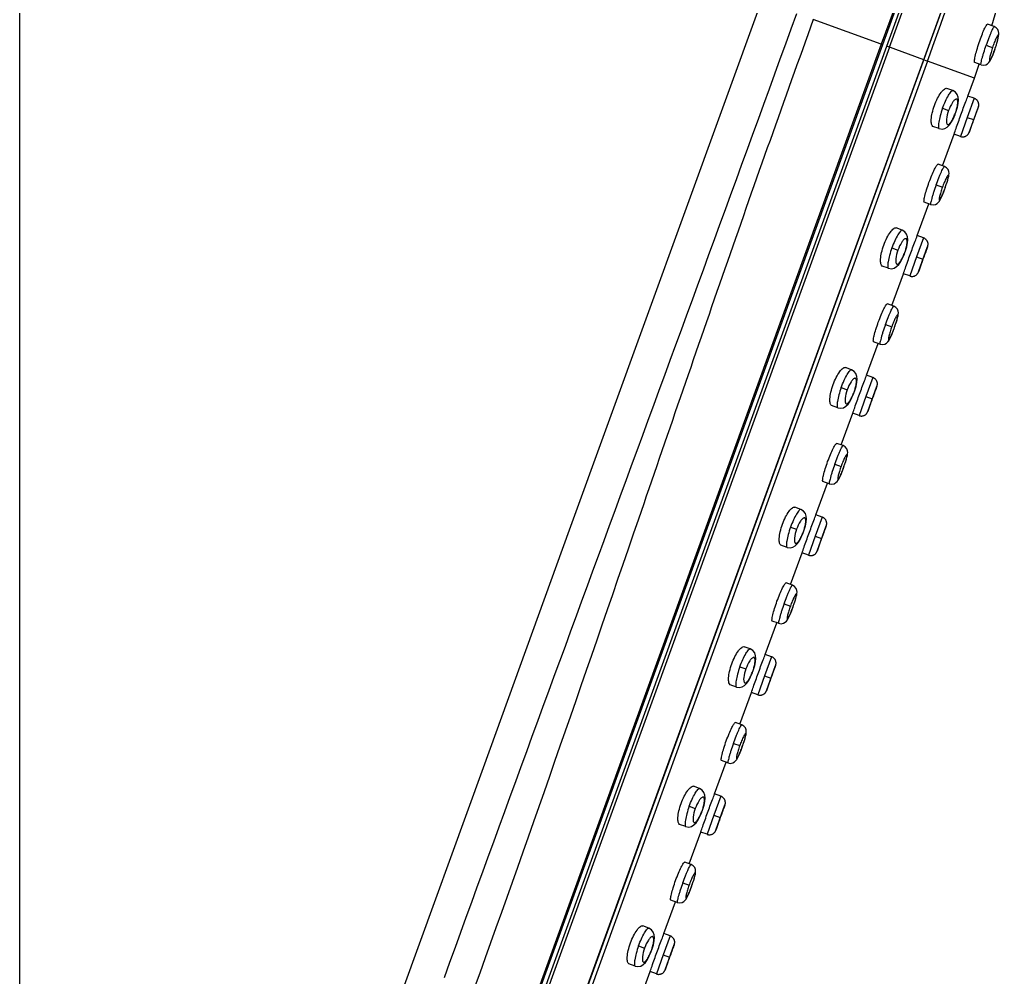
# Model space of a CAD drawing. Extents: x 300 to 2828, y 64 to 1916.
# Drawn here: x 982.7 to 1055.4, y 1050.7 to 1121.6 of the extents above; entities that cross this region are included whole.
import ezdxf

# ---------------------------------------------------------------- set-up
doc = ezdxf.new("R2010")
doc.units = 0
doc.header["$LTSCALE"] = 10
doc.header["$MEASUREMENT"] = 0
doc.layers.get('0').update_dxf_attribs({"linetype": 'CONTINUOUS'})
doc.layers.add('DEF_LAYER_ASSEM_MEMBER', color=7, linetype='CONTINUOUS')

msp = doc.modelspace()

# ---------------------------------------------------------------- linework, layer by layer
msp.add_line((982.652, 1167.315), (982.652, 376.141))
at = {"layer": 'DEF_LAYER_ASSEM_MEMBER', "color": 9, "linetype": 'Continuous'}
for p, q in [((1047.082, 1119.593), (1051.613, 1132.076)), ((1020.951, 1048.226), (1050.716, 1130.226)), ((1050.373, 1130.544), (1046.475, 1119.813)), ((1046.475, 1119.813), (1041.439, 1121.641)), ((1046.476, 1119.813), (1020.544, 1048.373)), ((1049.635, 1118.666), (1046.882, 1119.665)), ((1054.914, 1119.519), (1054.912, 1119.52)), ((1049.896, 1118.571), (1023.964, 1047.132)), ((1053.375, 1117.309), (1049.896, 1118.571)), ((1053.358, 1115.813), (1052.846, 1114.403)), ((1051.006, 1115.071), (1051.457, 1114.908)), ((1051.975, 1114.719), (1051.963, 1114.724)), ((1052.846, 1114.403), (1052.334, 1112.993)), ((1052.846, 1114.403), (1053.316, 1114.233)), ((1050.533, 1109.392), (1050.999, 1109.223)), ((1051.196, 1109.151), (1051.194, 1109.152)), ((1049.604, 1105.474), (1049.093, 1104.064)), ((1047.253, 1104.731), (1047.704, 1104.568)), ((1048.222, 1104.38), (1048.21, 1104.384)), ((1049.093, 1104.064), (1048.581, 1102.654)), ((1049.093, 1104.064), (1049.563, 1103.893)), ((1046.779, 1099.052), (1047.246, 1098.883)), ((1047.443, 1098.811), (1047.441, 1098.812)), ((1045.851, 1095.134), (1045.339, 1093.724)), ((1043.5, 1094.391), (1043.951, 1094.228)), ((1044.469, 1094.04), (1044.456, 1094.044)), ((1045.339, 1093.724), (1044.828, 1092.314)), ((1045.339, 1093.724), (1045.809, 1093.553)), ((1043.026, 1088.712), (1043.493, 1088.543)), ((1043.689, 1088.472), (1043.688, 1088.472)), ((1042.098, 1084.794), (1041.586, 1083.384)), ((1039.746, 1084.052), (1040.197, 1083.888)), ((1040.716, 1083.7), (1040.703, 1083.704)), ((1041.586, 1083.384), (1041.074, 1081.974)), ((1041.586, 1083.384), (1042.056, 1083.213)), ((1039.273, 1078.372), (1039.74, 1078.203)), ((1039.936, 1078.132), (1039.934, 1078.132)), ((1038.345, 1074.454), (1037.833, 1073.044)), ((1035.993, 1073.712), (1036.444, 1073.548)), ((1036.963, 1073.36), (1036.95, 1073.364)), ((1037.833, 1073.044), (1037.321, 1071.634)), ((1037.833, 1073.044), (1038.303, 1072.873)), ((1035.52, 1068.032), (1035.986, 1067.863)), ((1036.183, 1067.792), (1036.181, 1067.792)), ((1034.592, 1064.114), (1034.08, 1062.704)), ((1032.24, 1063.372), (1032.691, 1063.208)), ((1033.209, 1063.02), (1033.197, 1063.025)), ((1034.08, 1062.704), (1033.568, 1061.294)), ((1034.08, 1062.704), (1034.55, 1062.533)), ((1031.767, 1057.693), (1032.233, 1057.523)), ((1032.43, 1057.452), (1032.428, 1057.452)), ((1030.838, 1053.774), (1030.327, 1052.364)), ((1028.487, 1053.032), (1028.938, 1052.868)), ((1029.456, 1052.68), (1029.444, 1052.685)), ((1030.327, 1052.364), (1029.815, 1050.954)), ((1030.327, 1052.364), (1030.797, 1052.193))]:
    msp.add_line(p, q, dxfattribs=at)
at = {"layer": 'DEF_LAYER_ASSEM_MEMBER', "color": 7, "linetype": 'Continuous'}
for p, q in [((1050.473, 1130.527), (1046.568, 1119.779)), ((1052.879, 1127.71), (1023.669, 1047.239)), ((1023.703, 1047.227), (1052.913, 1127.698)), ((1054.663, 1121.179), (1055.368, 1123.594)), ((1054.831, 1121.13), (1054.345, 1121.306)), ((1054.832, 1121.129), (1054.831, 1121.13)), ((1046.569, 1119.779), (1020.639, 1048.343)), ((1047.082, 1119.593), (1021.151, 1048.153)), ((1046.569, 1119.779), (1046.476, 1119.813)), ((1054.823, 1119.257), (1054.898, 1119.471)), ((1054.897, 1119.47), (1054.932, 1119.575)), ((1054.898, 1119.471), (1054.914, 1119.519)), ((1054.932, 1119.575), (1054.998, 1119.786)), ((1049.64, 1118.664), (1049.896, 1118.571)), ((1053.86, 1118.291), (1053.401, 1118.457)), ((1054.349, 1118.365), (1054.45, 1118.462)), ((1054.449, 1118.461), (1054.515, 1118.553)), ((1054.623, 1118.759), (1054.684, 1118.898)), ((1054.684, 1118.898), (1054.751, 1119.064)), ((1053.375, 1117.309), (1053.724, 1118.337)), ((1053.861, 1118.29), (1054.031, 1118.259)), ((1053.861, 1118.29), (1053.861, 1118.29)), ((1054.207, 1118.289), (1054.35, 1118.366)), ((1052.893, 1115.982), (1053.375, 1117.309)), ((1051.781, 1116.386), (1051.327, 1116.551)), ((1053.358, 1115.813), (1052.893, 1115.982)), ((1051.975, 1114.719), (1052.021, 1114.85)), ((1052.98, 1113.29), (1053.663, 1115.171)), ((1051.938, 1114.619), (1051.975, 1114.719)), ((1050.758, 1113.566), (1050.303, 1113.731)), ((1051.017, 1110.813), (1051.869, 1113.162)), ((1052.334, 1112.993), (1051.869, 1113.162)), ((1051.149, 1110.764), (1050.681, 1110.934)), ((1051.149, 1110.764), (1051.149, 1110.764)), ((1051.179, 1109.105), (1051.196, 1109.151)), ((1049.14, 1105.642), (1049.993, 1107.992)), ((1050.125, 1107.944), (1049.657, 1108.114)), ((1050.125, 1107.944), (1050.125, 1107.944)), ((1048.028, 1106.046), (1047.573, 1106.211)), ((1049.604, 1105.474), (1049.14, 1105.642)), ((1049.227, 1102.95), (1049.909, 1104.832)), ((1048.184, 1104.279), (1048.222, 1104.38)), ((1048.222, 1104.38), (1048.268, 1104.51)), ((1047.004, 1103.226), (1046.55, 1103.391)), ((1047.263, 1100.473), (1048.116, 1102.822)), ((1048.581, 1102.654), (1048.116, 1102.822)), ((1047.396, 1100.424), (1046.928, 1100.594)), ((1047.396, 1100.424), (1047.396, 1100.424)), ((1047.426, 1098.765), (1047.443, 1098.811)), ((1047.079, 1097.954), (1047.137, 1098.067)), ((1047.136, 1098.065), (1047.2, 1098.203)), ((1047.2, 1098.201), (1047.27, 1098.367)), ((1047.27, 1098.366), (1047.347, 1098.556)), ((1045.387, 1095.302), (1046.239, 1097.652)), ((1046.372, 1097.604), (1045.904, 1097.774)), ((1046.372, 1097.604), (1046.372, 1097.604)), ((1046.372, 1097.603), (1046.559, 1097.573)), ((1046.866, 1097.684), (1046.961, 1097.775)), ((1046.961, 1097.775), (1047.025, 1097.863)), ((1044.275, 1095.706), (1043.82, 1095.871)), ((1045.851, 1095.134), (1045.386, 1095.302)), ((1045.473, 1092.611), (1046.156, 1094.492)), ((1044.431, 1093.939), (1044.469, 1094.04)), ((1044.469, 1094.04), (1044.514, 1094.17)), ((1043.251, 1092.886), (1042.797, 1093.051)), ((1043.51, 1090.133), (1044.363, 1092.482)), ((1044.828, 1092.314), (1044.363, 1092.482)), ((1043.642, 1090.084), (1043.175, 1090.254)), ((1043.643, 1090.084), (1043.643, 1090.084)), ((1043.383, 1087.725), (1043.447, 1087.863)), ((1043.446, 1087.861), (1043.517, 1088.027)), ((1043.517, 1088.026), (1043.593, 1088.216)), ((1043.672, 1088.425), (1043.689, 1088.472)), ((1041.633, 1084.962), (1042.486, 1087.312)), ((1042.619, 1087.264), (1042.151, 1087.434)), ((1042.619, 1087.264), (1042.619, 1087.264)), ((1042.619, 1087.264), (1042.806, 1087.233)), ((1043.113, 1087.344), (1043.208, 1087.435)), ((1043.207, 1087.434), (1043.272, 1087.523)), ((1043.271, 1087.521), (1043.327, 1087.616)), ((1043.326, 1087.614), (1043.384, 1087.727)), ((1040.522, 1085.366), (1040.067, 1085.531)), ((1042.098, 1084.794), (1041.633, 1084.962)), ((1040.678, 1083.599), (1040.716, 1083.7)), ((1040.716, 1083.7), (1040.765, 1083.842)), ((1041.72, 1082.271), (1042.403, 1084.152)), ((1039.498, 1082.546), (1039.043, 1082.711)), ((1039.757, 1079.793), (1040.61, 1082.142)), ((1041.074, 1081.974), (1040.61, 1082.143)), ((1039.889, 1079.744), (1039.421, 1079.914)), ((1039.889, 1079.744), (1039.889, 1079.744)), ((1039.693, 1077.522), (1039.764, 1077.687)), ((1039.764, 1077.686), (1039.84, 1077.876)), ((1039.919, 1078.085), (1039.936, 1078.132)), ((1037.88, 1074.622), (1038.733, 1076.972)), ((1038.866, 1076.924), (1038.398, 1077.094)), ((1039.36, 1077.004), (1039.455, 1077.096)), ((1039.454, 1077.094), (1039.519, 1077.183)), ((1039.518, 1077.181), (1039.574, 1077.276)), ((1039.573, 1077.274), (1039.631, 1077.387)), ((1039.63, 1077.385), (1039.694, 1077.523)), ((1038.866, 1076.924), (1039.053, 1076.893)), ((1038.866, 1076.924), (1038.866, 1076.924)), ((1036.768, 1075.026), (1036.314, 1075.191)), ((1038.345, 1074.454), (1037.88, 1074.623)), ((1036.926, 1073.262), (1036.963, 1073.36)), ((1036.963, 1073.36), (1037.012, 1073.502)), ((1037.967, 1071.931), (1038.65, 1073.812)), ((1035.745, 1072.206), (1035.29, 1072.371)), ((1036.004, 1069.453), (1036.857, 1071.803)), ((1037.321, 1071.634), (1036.856, 1071.803)), ((1036.136, 1069.404), (1035.668, 1069.574)), ((1036.136, 1069.404), (1036.136, 1069.404)), ((1036.011, 1067.346), (1036.087, 1067.537)), ((1036.166, 1067.746), (1036.183, 1067.792)), ((1035.112, 1066.585), (1034.645, 1066.754)), ((1035.607, 1066.664), (1035.702, 1066.756)), ((1035.7, 1066.754), (1035.765, 1066.843)), ((1035.764, 1066.841), (1035.821, 1066.936)), ((1035.819, 1066.934), (1035.877, 1067.047)), ((1035.876, 1067.045), (1035.941, 1067.183)), ((1035.94, 1067.182), (1036.011, 1067.347)), ((1034.127, 1064.283), (1034.98, 1066.632)), ((1035.112, 1066.585), (1035.113, 1066.584)), ((1035.112, 1066.584), (1035.3, 1066.553)), ((1033.015, 1064.686), (1032.561, 1064.851)), ((1034.592, 1064.114), (1034.127, 1064.283)), ((1033.209, 1063.02), (1033.255, 1063.15)), ((1034.214, 1061.591), (1034.897, 1063.472)), ((1033.172, 1062.919), (1033.209, 1063.02)), ((1031.992, 1061.866), (1031.537, 1062.031)), ((1032.251, 1059.113), (1033.103, 1061.463)), ((1033.568, 1061.294), (1033.103, 1061.463)), ((1032.383, 1059.065), (1031.915, 1059.234)), ((1032.383, 1059.065), (1032.383, 1059.065)), ((1032.413, 1057.406), (1032.43, 1057.452)), ((1032.011, 1056.502), (1032.067, 1056.597)), ((1032.066, 1056.594), (1032.124, 1056.707)), ((1032.123, 1056.705), (1032.187, 1056.843)), ((1032.187, 1056.842), (1032.258, 1057.007)), ((1032.257, 1057.006), (1032.334, 1057.197)), ((1030.374, 1053.943), (1031.227, 1056.292)), ((1031.359, 1056.245), (1030.891, 1056.414)), ((1031.359, 1056.245), (1031.359, 1056.245)), ((1031.359, 1056.244), (1031.547, 1056.213)), ((1031.947, 1056.414), (1032.012, 1056.503)), ((1029.262, 1054.346), (1028.807, 1054.511)), ((1030.838, 1053.774), (1030.374, 1053.943)), ((1030.461, 1051.251), (1031.143, 1053.132)), ((1029.418, 1052.579), (1029.456, 1052.68)), ((1029.456, 1052.68), (1029.502, 1052.811)), ((1028.238, 1051.526), (1027.784, 1051.691)), ((1028.497, 1048.773), (1029.35, 1051.123)), ((1029.815, 1050.954), (1029.35, 1051.123))]:
    msp.add_line(p, q, dxfattribs=at)
for points in [[(1037.599, 1123.035), (1023.362, 1083.813), (1016.978, 1066.226), (1011.028, 1049.83), (1005.631, 1034.367), (1001.324, 1019.846)], [(1055.098, 1120.91), (1054.982, 1121.044), (1054.832, 1121.13)], [(1055.175, 1120.633), (1055.157, 1120.763), (1055.098, 1120.91)], [(1055.133, 1120.295), (1055.156, 1120.418), (1055.171, 1120.526), (1055.175, 1120.633), (1055.157, 1120.763)], [(1054.932, 1119.574), (1054.998, 1119.785), (1055.054, 1119.979), (1055.099, 1120.15), (1055.133, 1120.295)], [(1054.998, 1119.786), (1055.054, 1119.98), (1055.099, 1120.15)], [(1055.133, 1120.295), (1055.156, 1120.418), (1055.171, 1120.525)], [(1054.684, 1118.897), (1054.751, 1119.064), (1054.823, 1119.257)], [(1054.515, 1118.553), (1054.569, 1118.648), (1054.624, 1118.761)], [(1053.861, 1118.29), (1054.031, 1118.259), (1054.208, 1118.289)], [(1052.021, 1114.85), (1052.109, 1115.155), (1052.166, 1115.436), (1052.187, 1115.682), (1052.17, 1115.897), (1052.103, 1116.097), (1051.973, 1116.269), (1051.781, 1116.385)], [(1053.663, 1115.171), (1053.667, 1115.185), (1053.673, 1115.203), (1053.678, 1115.222), (1053.683, 1115.243), (1053.687, 1115.264), (1053.69, 1115.287), (1053.692, 1115.31), (1053.693, 1115.335), (1053.692, 1115.36), (1053.691, 1115.385), (1053.688, 1115.411), (1053.684, 1115.438), (1053.678, 1115.465), (1053.67, 1115.492), (1053.661, 1115.519), (1053.649, 1115.546), (1053.636, 1115.573), (1053.621, 1115.6), (1053.604, 1115.626), (1053.585, 1115.652), (1053.564, 1115.678), (1053.54, 1115.702), (1053.514, 1115.726), (1053.486, 1115.747), (1053.455, 1115.768), (1053.423, 1115.786), (1053.388, 1115.803), (1053.358, 1115.814)], [(1050.758, 1113.566), (1050.973, 1113.532), (1051.18, 1113.577), (1051.362, 1113.685), (1051.521, 1113.846), (1051.669, 1114.06), (1051.811, 1114.325), (1051.938, 1114.619)], [(1052.334, 1112.993), (1052.37, 1112.981), (1052.409, 1112.971), (1052.449, 1112.964), (1052.488, 1112.961), (1052.528, 1112.961), (1052.566, 1112.964), (1052.604, 1112.97), (1052.64, 1112.978), (1052.676, 1112.989), (1052.709, 1113.002), (1052.742, 1113.018), (1052.772, 1113.035), (1052.801, 1113.054), (1052.827, 1113.074), (1052.852, 1113.096), (1052.875, 1113.119), (1052.895, 1113.142), (1052.914, 1113.166), (1052.93, 1113.19), (1052.944, 1113.213), (1052.956, 1113.236), (1052.967, 1113.258), (1052.975, 1113.277), (1052.98, 1113.29)], [(1051.196, 1109.151), (1051.217, 1109.21), (1051.289, 1109.419), (1051.351, 1109.61), (1051.401, 1109.778), (1051.44, 1109.921), (1051.467, 1110.041), (1051.484, 1110.147), (1051.491, 1110.256), (1051.477, 1110.386), (1051.422, 1110.533), (1051.311, 1110.669), (1051.149, 1110.765)], [(1050.125, 1107.943), (1050.312, 1107.913), (1050.484, 1107.947), (1050.621, 1108.024), (1050.714, 1108.115), (1050.778, 1108.203), (1050.833, 1108.296), (1050.89, 1108.407), (1050.953, 1108.543), (1051.024, 1108.707), (1051.1, 1108.896), (1051.179, 1109.105)], [(1048.268, 1104.51), (1048.356, 1104.815), (1048.413, 1105.097), (1048.434, 1105.342), (1048.417, 1105.557), (1048.35, 1105.757), (1048.22, 1105.929), (1048.028, 1106.046)], [(1049.91, 1104.832), (1049.914, 1104.845), (1049.92, 1104.863), (1049.925, 1104.882), (1049.93, 1104.903), (1049.933, 1104.925), (1049.937, 1104.947), (1049.939, 1104.971), (1049.94, 1104.995), (1049.939, 1105.02), (1049.938, 1105.045), (1049.935, 1105.071), (1049.93, 1105.098), (1049.924, 1105.125), (1049.917, 1105.152), (1049.907, 1105.179), (1049.896, 1105.206), (1049.883, 1105.233), (1049.868, 1105.26), (1049.851, 1105.287), (1049.832, 1105.313), (1049.81, 1105.338), (1049.787, 1105.362), (1049.761, 1105.386), (1049.733, 1105.408), (1049.702, 1105.428), (1049.67, 1105.446), (1049.635, 1105.463), (1049.605, 1105.474)], [(1047.005, 1103.226), (1047.219, 1103.192), (1047.427, 1103.237), (1047.609, 1103.345), (1047.768, 1103.506), (1047.916, 1103.72), (1048.057, 1103.985), (1048.184, 1104.279)], [(1048.581, 1102.653), (1048.617, 1102.641), (1048.656, 1102.631), (1048.696, 1102.624), (1048.735, 1102.621), (1048.774, 1102.621), (1048.813, 1102.624), (1048.85, 1102.63), (1048.887, 1102.638), (1048.922, 1102.649), (1048.956, 1102.662), (1048.988, 1102.678), (1049.019, 1102.695), (1049.047, 1102.714), (1049.074, 1102.734), (1049.099, 1102.756), (1049.121, 1102.779), (1049.142, 1102.802), (1049.16, 1102.826), (1049.177, 1102.85), (1049.191, 1102.873), (1049.203, 1102.896), (1049.214, 1102.918), (1049.222, 1102.937), (1049.227, 1102.95)], [(1047.443, 1098.811), (1047.464, 1098.87), (1047.536, 1099.079), (1047.598, 1099.27), (1047.648, 1099.438), (1047.686, 1099.581), (1047.713, 1099.701), (1047.731, 1099.808), (1047.738, 1099.916), (1047.724, 1100.046), (1047.668, 1100.193), (1047.558, 1100.329), (1047.396, 1100.425)], [(1047.27, 1098.367), (1047.346, 1098.556), (1047.426, 1098.766)], [(1046.558, 1097.573), (1046.731, 1097.607), (1046.867, 1097.684)], [(1046.96, 1097.774), (1047.024, 1097.861), (1047.08, 1097.956)], [(1044.514, 1094.17), (1044.603, 1094.475), (1044.66, 1094.757), (1044.681, 1095.002), (1044.664, 1095.217), (1044.597, 1095.417), (1044.467, 1095.589), (1044.275, 1095.706)], [(1046.156, 1094.492), (1046.161, 1094.505), (1046.167, 1094.523), (1046.172, 1094.542), (1046.176, 1094.563), (1046.18, 1094.585), (1046.183, 1094.607), (1046.185, 1094.631), (1046.186, 1094.655), (1046.186, 1094.68), (1046.185, 1094.705), (1046.182, 1094.731), (1046.177, 1094.758), (1046.171, 1094.785), (1046.164, 1094.812), (1046.154, 1094.839), (1046.143, 1094.866), (1046.13, 1094.893), (1046.115, 1094.92), (1046.098, 1094.947), (1046.079, 1094.973), (1046.057, 1094.998), (1046.033, 1095.022), (1046.008, 1095.046), (1045.979, 1095.068), (1045.949, 1095.088), (1045.916, 1095.107), (1045.882, 1095.123), (1045.852, 1095.134)], [(1043.251, 1092.886), (1043.466, 1092.852), (1043.673, 1092.897), (1043.856, 1093.005), (1044.015, 1093.166), (1044.163, 1093.38), (1044.304, 1093.645), (1044.431, 1093.939)], [(1044.827, 1092.313), (1044.863, 1092.301), (1044.903, 1092.291), (1044.943, 1092.285), (1044.982, 1092.281), (1045.021, 1092.281), (1045.06, 1092.284), (1045.097, 1092.29), (1045.134, 1092.298), (1045.169, 1092.309), (1045.203, 1092.322), (1045.235, 1092.338), (1045.266, 1092.355), (1045.294, 1092.374), (1045.321, 1092.395), (1045.345, 1092.416), (1045.368, 1092.439), (1045.389, 1092.462), (1045.407, 1092.486), (1045.424, 1092.51), (1045.438, 1092.533), (1045.45, 1092.556), (1045.46, 1092.578), (1045.469, 1092.597), (1045.474, 1092.611)], [(1043.689, 1088.472), (1043.711, 1088.53), (1043.783, 1088.739), (1043.845, 1088.93), (1043.895, 1089.098), (1043.933, 1089.241), (1043.96, 1089.361), (1043.978, 1089.468), (1043.985, 1089.576), (1043.971, 1089.706), (1043.915, 1089.853), (1043.805, 1089.989), (1043.643, 1090.085)], [(1043.517, 1088.027), (1043.593, 1088.216), (1043.673, 1088.426)], [(1042.805, 1087.233), (1042.977, 1087.267), (1043.114, 1087.344)], [(1040.765, 1083.842), (1040.852, 1084.144), (1040.906, 1084.416), (1040.927, 1084.654), (1040.913, 1084.866), (1040.849, 1085.066), (1040.721, 1085.242), (1040.522, 1085.366)], [(1042.403, 1084.152), (1042.408, 1084.165), (1042.413, 1084.183), (1042.419, 1084.202), (1042.423, 1084.223), (1042.427, 1084.245), (1042.43, 1084.267), (1042.432, 1084.291), (1042.433, 1084.315), (1042.433, 1084.34), (1042.431, 1084.365), (1042.428, 1084.392), (1042.424, 1084.418), (1042.418, 1084.445), (1042.41, 1084.472), (1042.401, 1084.499), (1042.39, 1084.526), (1042.377, 1084.553), (1042.362, 1084.58), (1042.345, 1084.607), (1042.325, 1084.633), (1042.304, 1084.658), (1042.28, 1084.683), (1042.254, 1084.706), (1042.226, 1084.728), (1042.196, 1084.748), (1042.163, 1084.767), (1042.129, 1084.783), (1042.098, 1084.795)], [(1039.498, 1082.546), (1039.713, 1082.512), (1039.92, 1082.557), (1040.103, 1082.666), (1040.261, 1082.826), (1040.41, 1083.04), (1040.551, 1083.305), (1040.678, 1083.599)], [(1041.074, 1081.973), (1041.11, 1081.961), (1041.15, 1081.951), (1041.189, 1081.945), (1041.229, 1081.941), (1041.268, 1081.941), (1041.306, 1081.944), (1041.344, 1081.95), (1041.381, 1081.958), (1041.416, 1081.969), (1041.45, 1081.983), (1041.482, 1081.998), (1041.512, 1082.015), (1041.541, 1082.034), (1041.568, 1082.055), (1041.592, 1082.076), (1041.615, 1082.099), (1041.635, 1082.122), (1041.654, 1082.146), (1041.67, 1082.17), (1041.685, 1082.193), (1041.697, 1082.216), (1041.707, 1082.238), (1041.715, 1082.258), (1041.72, 1082.271)], [(1039.936, 1078.132), (1039.957, 1078.191), (1040.03, 1078.399), (1040.092, 1078.59), (1040.142, 1078.758), (1040.18, 1078.901), (1040.207, 1079.021), (1040.224, 1079.128), (1040.231, 1079.236), (1040.218, 1079.366), (1040.162, 1079.513), (1040.052, 1079.649), (1039.89, 1079.745)], [(1039.764, 1077.687), (1039.84, 1077.876), (1039.92, 1078.086)], [(1039.052, 1076.893), (1039.224, 1076.927), (1039.361, 1077.005)], [(1037.012, 1073.502), (1037.098, 1073.804), (1037.153, 1074.076), (1037.174, 1074.314), (1037.159, 1074.526), (1037.096, 1074.726), (1036.968, 1074.902), (1036.768, 1075.026)], [(1038.65, 1073.812), (1038.654, 1073.825), (1038.66, 1073.843), (1038.665, 1073.863), (1038.67, 1073.883), (1038.674, 1073.905), (1038.677, 1073.927), (1038.679, 1073.951), (1038.68, 1073.975), (1038.68, 1074), (1038.678, 1074.026), (1038.675, 1074.052), (1038.671, 1074.078), (1038.665, 1074.105), (1038.657, 1074.132), (1038.648, 1074.159), (1038.637, 1074.186), (1038.624, 1074.213), (1038.608, 1074.24), (1038.591, 1074.267), (1038.572, 1074.293), (1038.551, 1074.318), (1038.527, 1074.343), (1038.501, 1074.366), (1038.473, 1074.388), (1038.443, 1074.408), (1038.41, 1074.427), (1038.375, 1074.443), (1038.345, 1074.455)], [(1035.745, 1072.206), (1035.959, 1072.172), (1036.169, 1072.218), (1036.35, 1072.326), (1036.505, 1072.483), (1036.654, 1072.696), (1036.797, 1072.964), (1036.926, 1073.262)], [(1037.321, 1071.633), (1037.357, 1071.621), (1037.397, 1071.611), (1037.436, 1071.605), (1037.476, 1071.602), (1037.515, 1071.601), (1037.553, 1071.604), (1037.591, 1071.61), (1037.627, 1071.618), (1037.663, 1071.629), (1037.697, 1071.643), (1037.729, 1071.658), (1037.759, 1071.675), (1037.788, 1071.694), (1037.814, 1071.715), (1037.839, 1071.736), (1037.862, 1071.759), (1037.882, 1071.782), (1037.901, 1071.806), (1037.917, 1071.83), (1037.931, 1071.854), (1037.944, 1071.876), (1037.954, 1071.898), (1037.962, 1071.918), (1037.967, 1071.931)], [(1036.183, 1067.792), (1036.204, 1067.851), (1036.276, 1068.059), (1036.338, 1068.25), (1036.389, 1068.418), (1036.427, 1068.561), (1036.454, 1068.682), (1036.471, 1068.788), (1036.478, 1068.896), (1036.464, 1069.026), (1036.409, 1069.173), (1036.299, 1069.309), (1036.137, 1069.405)], [(1036.011, 1067.347), (1036.087, 1067.536), (1036.166, 1067.746)], [(1035.299, 1066.553), (1035.471, 1066.587), (1035.608, 1066.665)], [(1033.255, 1063.15), (1033.343, 1063.455), (1033.4, 1063.737), (1033.421, 1063.982), (1033.404, 1064.197), (1033.337, 1064.397), (1033.207, 1064.569), (1033.015, 1064.686)], [(1034.897, 1063.472), (1034.901, 1063.485), (1034.907, 1063.503), (1034.912, 1063.523), (1034.917, 1063.543), (1034.921, 1063.565), (1034.924, 1063.588), (1034.926, 1063.611), (1034.927, 1063.635), (1034.926, 1063.66), (1034.925, 1063.686), (1034.922, 1063.712), (1034.918, 1063.738), (1034.912, 1063.765), (1034.904, 1063.792), (1034.895, 1063.819), (1034.883, 1063.847), (1034.87, 1063.874), (1034.855, 1063.9), (1034.838, 1063.927), (1034.819, 1063.953), (1034.798, 1063.978), (1034.774, 1064.003), (1034.748, 1064.026), (1034.72, 1064.048), (1034.689, 1064.068), (1034.657, 1064.087), (1034.622, 1064.103), (1034.592, 1064.115)], [(1031.992, 1061.866), (1032.207, 1061.833), (1032.414, 1061.877), (1032.596, 1061.986), (1032.755, 1062.146), (1032.903, 1062.36), (1033.045, 1062.625), (1033.172, 1062.919)], [(1033.568, 1061.293), (1033.604, 1061.281), (1033.643, 1061.271), (1033.683, 1061.265), (1033.722, 1061.262), (1033.762, 1061.261), (1033.8, 1061.264), (1033.838, 1061.27), (1033.874, 1061.278), (1033.91, 1061.289), (1033.943, 1061.303), (1033.976, 1061.318), (1034.006, 1061.335), (1034.035, 1061.354), (1034.061, 1061.375), (1034.086, 1061.397), (1034.109, 1061.419), (1034.129, 1061.443), (1034.148, 1061.466), (1034.164, 1061.49), (1034.178, 1061.514), (1034.19, 1061.537), (1034.201, 1061.558), (1034.209, 1061.578), (1034.214, 1061.591)], [(1032.43, 1057.452), (1032.451, 1057.511), (1032.523, 1057.72), (1032.585, 1057.91), (1032.635, 1058.078), (1032.674, 1058.222), (1032.701, 1058.342), (1032.718, 1058.448), (1032.725, 1058.556), (1032.711, 1058.686), (1032.656, 1058.833), (1032.545, 1058.969), (1032.383, 1059.065)], [(1032.258, 1057.007), (1032.334, 1057.196), (1032.413, 1057.407)], [(1031.546, 1056.213), (1031.718, 1056.247), (1031.855, 1056.325)], [(1031.718, 1056.247), (1031.854, 1056.324), (1031.948, 1056.416)], [(1029.502, 1052.811), (1029.59, 1053.115), (1029.647, 1053.397), (1029.668, 1053.642), (1029.651, 1053.857), (1029.584, 1054.057), (1029.454, 1054.229), (1029.262, 1054.346)], [(1031.144, 1053.132), (1031.148, 1053.145), (1031.154, 1053.163), (1031.159, 1053.183), (1031.164, 1053.203), (1031.167, 1053.225), (1031.171, 1053.248), (1031.173, 1053.271), (1031.174, 1053.295), (1031.173, 1053.32), (1031.172, 1053.346), (1031.169, 1053.372), (1031.164, 1053.398), (1031.158, 1053.425), (1031.151, 1053.452), (1031.141, 1053.479), (1031.13, 1053.507), (1031.117, 1053.534), (1031.102, 1053.561), (1031.085, 1053.587), (1031.066, 1053.613), (1031.044, 1053.638), (1031.021, 1053.663), (1030.995, 1053.686), (1030.967, 1053.708), (1030.936, 1053.728), (1030.904, 1053.747), (1030.869, 1053.763), (1030.839, 1053.775)], [(1028.239, 1051.526), (1028.453, 1051.493), (1028.661, 1051.537), (1028.843, 1051.646), (1029.002, 1051.806), (1029.15, 1052.02), (1029.291, 1052.285), (1029.418, 1052.579)], [(1029.815, 1050.953), (1029.851, 1050.941), (1029.89, 1050.931), (1029.93, 1050.925), (1029.969, 1050.922), (1030.008, 1050.922), (1030.047, 1050.924), (1030.084, 1050.93), (1030.121, 1050.939), (1030.156, 1050.95), (1030.19, 1050.963), (1030.222, 1050.978), (1030.253, 1050.996), (1030.281, 1051.015), (1030.308, 1051.035), (1030.333, 1051.057), (1030.355, 1051.079), (1030.376, 1051.103), (1030.394, 1051.126), (1030.411, 1051.15), (1030.425, 1051.174), (1030.437, 1051.197), (1030.448, 1051.218), (1030.456, 1051.238), (1030.461, 1051.251)]]:
    msp.add_lwpolyline(points, dxfattribs=at)
at = {"layer": 'DEF_LAYER_ASSEM_MEMBER', "color": 9, "linetype": 'Continuous'}
for centre, radius, start, end in [((1048.16, 1116.104), 4.046, 340.05036, 344.32998), ((1048.16, 1116.104), 4.045, 335.75597, 340.0496), ((1044.406, 1105.765), 4.046, 340.05036, 344.32998), ((1044.407, 1105.764), 4.045, 335.75597, 340.0496), ((1040.654, 1095.424), 4.045, 335.75597, 340.0496), ((1040.653, 1095.425), 4.046, 340.05036, 344.32998), ((1036.901, 1085.085), 4.045, 335.75597, 340.0496), ((1036.9, 1085.085), 4.046, 340.05036, 344.32998), ((1033.147, 1074.745), 4.045, 335.75597, 340.0496), ((1033.147, 1074.745), 4.046, 340.05036, 344.32998), ((1029.394, 1064.405), 4.046, 340.05036, 344.32998), ((1029.394, 1064.405), 4.045, 335.75597, 340.0496), ((1025.64, 1054.065), 4.046, 340.05036, 344.32998), ((1025.641, 1054.065), 4.045, 335.75597, 340.0496)]:
    msp.add_arc(centre, radius, start, end, dxfattribs=at)
for points, start_tangent, end_tangent in [([(1049.896, 1118.571), (1053.068, 1127.35)], (0.340324, 0.940308), (0.336682, 0.941618)), ([(1014.12, 1050.699), (1027.166, 1086.392), (1040.211, 1122.087)], (0.339862, 0.940475), (0.341224, 0.939982)), ([(1041.439, 1121.641), (1035.08, 1103.736), (1028.874, 1085.774), (1016.329, 1049.903)], (-0.341226, -0.939981), (-0.339727, -0.940524)), ([(1054.831, 1121.13), (1054.804, 1121.109), (1054.759, 1121.035), (1054.697, 1120.91), (1054.622, 1120.739), (1054.536, 1120.529), (1054.441, 1120.287), (1054.246, 1119.747)], (-0.939991, 0.3412), (-0.324725, -0.945808)), ([(1054.912, 1119.52), (1055.026, 1119.889), (1055.072, 1120.057), (1055.109, 1120.206), (1055.134, 1120.329), (1055.147, 1120.423), (1055.134, 1120.508), (1055.073, 1120.447), (1055.026, 1120.366), (1054.972, 1120.254), (1054.91, 1120.113), (1054.846, 1119.95), (1054.716, 1119.587)], (0.313844, 0.949475), (-0.316646, -0.948544)), ([(1053.861, 1118.291), (1053.851, 1118.325), (1053.86, 1118.412), (1053.887, 1118.549), (1053.932, 1118.731), (1053.993, 1118.951), (1054.067, 1119.2), (1054.245, 1119.747)], (-0.940872, 0.338762), (0.32253, 0.946559)), ([(1054.244, 1119.742), (1054.412, 1119.686), (1054.716, 1119.587)], (0.948949, -0.31543), (0.957916, -0.287048)), ([(1054.716, 1119.587), (1054.602, 1119.218), (1054.557, 1119.05), (1054.523, 1118.901), (1054.499, 1118.778), (1054.488, 1118.686), (1054.489, 1118.626), (1054.502, 1118.6), (1054.513, 1118.601), (1054.527, 1118.611), (1054.543, 1118.63), (1054.563, 1118.659), (1054.608, 1118.741), (1054.661, 1118.854), (1054.721, 1118.994), (1054.784, 1119.156), (1054.912, 1119.52)], (-0.313931, -0.949446), (0.314681, 0.949198)), ([(1051.006, 1115.071), (1051.231, 1115.604), (1051.459, 1116.039), (1051.65, 1116.313), (1051.725, 1116.376), (1051.781, 1116.386)], (0.346281, 0.938131), (0.939958, -0.341289)), ([(1052.055, 1115.012), (1052.125, 1115.324), (1052.143, 1115.566), (1052.131, 1115.653), (1052.107, 1115.714), (1052.071, 1115.748), (1052.023, 1115.754), (1051.966, 1115.732), (1051.9, 1115.683), (1051.752, 1115.503), (1051.457, 1114.908)], (0.268976, 0.963147), (-0.34368, -0.939087)), ([(1051.006, 1115.071), (1050.837, 1114.519), (1050.733, 1114.039), (1050.703, 1113.706), (1050.719, 1113.61), (1050.757, 1113.566)], (-0.335041, -0.942204), (0.937617, -0.347671)), ([(1051.457, 1114.908), (1051.301, 1114.262), (1051.3, 1114.029), (1051.318, 1113.949), (1051.348, 1113.895), (1051.389, 1113.869), (1051.438, 1113.872), (1051.496, 1113.903), (1051.56, 1113.962), (1051.702, 1114.159), (1051.849, 1114.443)], (-0.338695, -0.940896), (0.411693, 0.911323)), ([(1053.663, 1115.171), (1053.635, 1115.099), (1053.316, 1114.233)], (-0.341854, -0.939753), (-0.341354, -0.939935)), ([(1053.316, 1114.233), (1053.186, 1113.873), (1052.98, 1113.29)], (-0.341045, -0.940047), (-0.340761, -0.94015)), ([(1050.533, 1109.392), (1050.74, 1109.928), (1050.84, 1110.168), (1050.931, 1110.376), (1051.01, 1110.546), (1051.074, 1110.67), (1051.121, 1110.744), (1051.149, 1110.764)], (0.343215, 0.939257), (0.938042, -0.346521)), ([(1051.194, 1109.152), (1051.319, 1109.516), (1051.37, 1109.682), (1051.411, 1109.828), (1051.44, 1109.949), (1051.456, 1110.04), (1051.446, 1110.125), (1051.382, 1110.067), (1051.333, 1109.988), (1051.274, 1109.878), (1051.209, 1109.74), (1051.139, 1109.581), (1050.999, 1109.223)], (0.340441, 0.940266), (-0.342608, -0.939479)), ([(1050.533, 1109.392), (1050.348, 1108.848), (1050.271, 1108.6), (1050.207, 1108.382), (1050.159, 1108.201), (1050.128, 1108.065), (1050.116, 1107.978), (1050.125, 1107.944)], (-0.338858, -0.940838), (0.938531, -0.345195)), ([(1050.999, 1109.223), (1050.877, 1108.858), (1050.828, 1108.691), (1050.79, 1108.544), (1050.764, 1108.421), (1050.751, 1108.329), (1050.763, 1108.244), (1050.825, 1108.302), (1050.872, 1108.383), (1050.927, 1108.494), (1050.989, 1108.632), (1051.056, 1108.792), (1051.194, 1109.152)], (-0.339795, -0.9405), (0.341946, 0.93972)), ([(1048.028, 1106.046), (1047.971, 1106.036), (1047.897, 1105.973), (1047.706, 1105.699), (1047.478, 1105.264), (1047.253, 1104.731)], (-0.939991, 0.3412), (-0.347685, -0.937611)), ([(1048.302, 1104.672), (1048.372, 1104.984), (1048.389, 1105.226), (1048.378, 1105.313), (1048.354, 1105.374), (1048.318, 1105.408), (1048.27, 1105.414), (1048.213, 1105.392), (1048.147, 1105.343), (1047.999, 1105.163), (1047.704, 1104.568)], (0.268976, 0.963147), (-0.34368, -0.939087)), ([(1047.253, 1104.731), (1047.084, 1104.179), (1046.98, 1103.699), (1046.95, 1103.366), (1046.966, 1103.27), (1047.004, 1103.226)], (-0.335041, -0.942204), (0.937617, -0.347671)), ([(1047.704, 1104.568), (1047.548, 1103.922), (1047.547, 1103.689), (1047.565, 1103.609), (1047.595, 1103.555), (1047.635, 1103.529), (1047.685, 1103.532), (1047.743, 1103.563), (1047.807, 1103.622), (1047.949, 1103.82), (1048.096, 1104.103)], (-0.338695, -0.940896), (0.411693, 0.911323)), ([(1049.909, 1104.832), (1049.882, 1104.759), (1049.563, 1103.893)], (-0.341854, -0.939753), (-0.341354, -0.939935)), ([(1049.563, 1103.893), (1049.433, 1103.533), (1049.227, 1102.95)], (-0.341045, -0.940047), (-0.340761, -0.94015)), ([(1046.779, 1099.052), (1046.987, 1099.588), (1047.087, 1099.828), (1047.178, 1100.036), (1047.257, 1100.206), (1047.321, 1100.33), (1047.367, 1100.404), (1047.396, 1100.424)], (0.343215, 0.939257), (0.938042, -0.346521)), ([(1047.441, 1098.812), (1047.566, 1099.176), (1047.617, 1099.342), (1047.658, 1099.488), (1047.687, 1099.609), (1047.703, 1099.701), (1047.693, 1099.785), (1047.629, 1099.727), (1047.58, 1099.648), (1047.521, 1099.538), (1047.456, 1099.4), (1047.386, 1099.241), (1047.246, 1098.883)], (0.340441, 0.940266), (-0.342608, -0.939479)), ([(1046.779, 1099.052), (1046.595, 1098.508), (1046.518, 1098.26), (1046.454, 1098.042), (1046.405, 1097.861), (1046.375, 1097.725), (1046.363, 1097.638), (1046.372, 1097.604)], (-0.338858, -0.940838), (0.938531, -0.345195)), ([(1047.246, 1098.883), (1047.124, 1098.518), (1047.075, 1098.351), (1047.037, 1098.204), (1047.011, 1098.082), (1046.998, 1097.99), (1047.01, 1097.904), (1047.072, 1097.962), (1047.118, 1098.043), (1047.174, 1098.154), (1047.236, 1098.292), (1047.303, 1098.452), (1047.441, 1098.812)], (-0.339795, -0.9405), (0.341946, 0.93972)), ([(1043.5, 1094.391), (1043.725, 1094.924), (1043.953, 1095.359), (1044.144, 1095.633), (1044.218, 1095.696), (1044.275, 1095.706)], (0.346281, 0.938131), (0.939958, -0.341289)), ([(1043.5, 1094.391), (1043.331, 1093.839), (1043.227, 1093.359), (1043.196, 1093.026), (1043.213, 1092.93), (1043.251, 1092.886)], (-0.335041, -0.942204), (0.937617, -0.347671)), ([(1044.549, 1094.332), (1044.618, 1094.644), (1044.636, 1094.886), (1044.625, 1094.973), (1044.601, 1095.034), (1044.564, 1095.068), (1044.517, 1095.074), (1044.46, 1095.052), (1044.394, 1095.003), (1044.246, 1094.823), (1043.951, 1094.228)], (0.268976, 0.963147), (-0.34368, -0.939087)), ([(1046.156, 1094.492), (1046.129, 1094.419), (1045.809, 1093.553)], (-0.341854, -0.939753), (-0.341354, -0.939935)), ([(1043.951, 1094.228), (1043.795, 1093.582), (1043.793, 1093.349), (1043.812, 1093.269), (1043.842, 1093.215), (1043.882, 1093.189), (1043.932, 1093.192), (1043.99, 1093.223), (1044.054, 1093.282), (1044.196, 1093.48), (1044.342, 1093.763)], (-0.338695, -0.940896), (0.411693, 0.911323)), ([(1045.809, 1093.553), (1045.68, 1093.193), (1045.473, 1092.611)], (-0.341045, -0.940047), (-0.340761, -0.94015)), ([(1043.026, 1088.712), (1043.234, 1089.248), (1043.334, 1089.488), (1043.425, 1089.696), (1043.504, 1089.866), (1043.567, 1089.99), (1043.614, 1090.064), (1043.643, 1090.084)], (0.343215, 0.939257), (0.938042, -0.346521)), ([(1043.688, 1088.472), (1043.813, 1088.836), (1043.864, 1089.002), (1043.905, 1089.148), (1043.934, 1089.269), (1043.949, 1089.361), (1043.94, 1089.445), (1043.875, 1089.387), (1043.826, 1089.308), (1043.768, 1089.198), (1043.703, 1089.06), (1043.633, 1088.901), (1043.493, 1088.543)], (0.340441, 0.940266), (-0.342608, -0.939479)), ([(1043.026, 1088.712), (1042.842, 1088.168), (1042.765, 1087.92), (1042.701, 1087.702), (1042.652, 1087.521), (1042.621, 1087.385), (1042.61, 1087.298), (1042.619, 1087.264)], (-0.338858, -0.940838), (0.938531, -0.345195)), ([(1043.493, 1088.543), (1043.371, 1088.178), (1043.322, 1088.011), (1043.284, 1087.864), (1043.258, 1087.742), (1043.245, 1087.65), (1043.257, 1087.564), (1043.319, 1087.623), (1043.365, 1087.703), (1043.421, 1087.814), (1043.483, 1087.952), (1043.55, 1088.113), (1043.688, 1088.472)], (-0.339795, -0.9405), (0.341946, 0.93972)), ([(1040.522, 1085.366), (1040.465, 1085.356), (1040.391, 1085.293), (1040.2, 1085.019), (1039.971, 1084.585), (1039.746, 1084.052)], (-0.939991, 0.3412), (-0.347685, -0.937611)), ([(1040.796, 1083.992), (1040.865, 1084.304), (1040.883, 1084.547), (1040.872, 1084.633), (1040.848, 1084.694), (1040.811, 1084.728), (1040.764, 1084.734), (1040.706, 1084.713), (1040.641, 1084.663), (1040.492, 1084.484), (1040.197, 1083.888)], (0.268976, 0.963147), (-0.34368, -0.939087)), ([(1039.746, 1084.052), (1039.577, 1083.499), (1039.473, 1083.019), (1039.443, 1082.687), (1039.46, 1082.591), (1039.498, 1082.546)], (-0.335041, -0.942204), (0.937617, -0.347671)), ([(1040.197, 1083.888), (1040.042, 1083.242), (1040.04, 1083.009), (1040.059, 1082.929), (1040.089, 1082.875), (1040.129, 1082.849), (1040.179, 1082.852), (1040.236, 1082.883), (1040.301, 1082.943), (1040.443, 1083.14), (1040.589, 1083.424)], (-0.338695, -0.940896), (0.411693, 0.911323)), ([(1042.403, 1084.152), (1042.376, 1084.079), (1042.056, 1083.213)], (-0.341854, -0.939753), (-0.341354, -0.939935)), ([(1042.056, 1083.213), (1041.926, 1082.853), (1041.72, 1082.271)], (-0.341045, -0.940047), (-0.340761, -0.94015)), ([(1039.273, 1078.372), (1039.481, 1078.908), (1039.581, 1079.148), (1039.672, 1079.357), (1039.75, 1079.526), (1039.814, 1079.65), (1039.861, 1079.724), (1039.889, 1079.744)], (0.343215, 0.939257), (0.938042, -0.346521)), ([(1039.934, 1078.132), (1040.059, 1078.496), (1040.111, 1078.662), (1040.152, 1078.808), (1040.181, 1078.929), (1040.196, 1079.021), (1040.186, 1079.105), (1040.122, 1079.047), (1040.073, 1078.968), (1040.015, 1078.858), (1039.949, 1078.72), (1039.88, 1078.561), (1039.74, 1078.203)], (0.340441, 0.940266), (-0.342608, -0.939479)), ([(1039.273, 1078.372), (1039.089, 1077.828), (1039.012, 1077.58), (1038.948, 1077.362), (1038.899, 1077.181), (1038.868, 1077.045), (1038.857, 1076.958), (1038.866, 1076.924)], (-0.338858, -0.940838), (0.938531, -0.345195)), ([(1039.74, 1078.203), (1039.617, 1077.838), (1039.569, 1077.671), (1039.53, 1077.524), (1039.504, 1077.402), (1039.492, 1077.31), (1039.504, 1077.224), (1039.565, 1077.283), (1039.612, 1077.363), (1039.667, 1077.474), (1039.73, 1077.612), (1039.797, 1077.773), (1039.934, 1078.132)], (-0.339795, -0.9405), (0.341946, 0.93972)), ([(1035.993, 1073.712), (1036.218, 1074.245), (1036.446, 1074.679), (1036.638, 1074.953), (1036.712, 1075.016), (1036.768, 1075.026)], (0.346281, 0.938131), (0.939958, -0.341289)), ([(1037.042, 1073.652), (1037.112, 1073.964), (1037.13, 1074.207), (1037.119, 1074.293), (1037.094, 1074.355), (1037.058, 1074.389), (1037.011, 1074.395), (1036.953, 1074.373), (1036.888, 1074.323), (1036.739, 1074.144), (1036.444, 1073.548)], (0.268976, 0.963147), (-0.34368, -0.939087)), ([(1035.993, 1073.712), (1035.824, 1073.159), (1035.72, 1072.679), (1035.69, 1072.347), (1035.707, 1072.251), (1035.744, 1072.206)], (-0.335041, -0.942204), (0.937617, -0.347671)), ([(1036.444, 1073.548), (1036.288, 1072.902), (1036.287, 1072.669), (1036.306, 1072.589), (1036.336, 1072.535), (1036.376, 1072.509), (1036.425, 1072.512), (1036.483, 1072.543), (1036.547, 1072.603), (1036.689, 1072.8), (1036.836, 1073.084)], (-0.338695, -0.940896), (0.411693, 0.911323)), ([(1038.65, 1073.812), (1038.623, 1073.739), (1038.303, 1072.873)], (-0.341854, -0.939753), (-0.341354, -0.939935)), ([(1038.303, 1072.873), (1038.173, 1072.513), (1037.967, 1071.931)], (-0.341045, -0.940047), (-0.340761, -0.94015)), ([(1035.52, 1068.032), (1035.727, 1068.568), (1035.827, 1068.808), (1035.918, 1069.017), (1035.997, 1069.186), (1036.061, 1069.31), (1036.108, 1069.384), (1036.136, 1069.404)], (0.344364, 0.938836), (0.939991, -0.3412)), ([(1036.181, 1067.792), (1036.306, 1068.157), (1036.358, 1068.322), (1036.399, 1068.468), (1036.427, 1068.589), (1036.443, 1068.681), (1036.433, 1068.765), (1036.369, 1068.707), (1036.32, 1068.629), (1036.261, 1068.518), (1036.196, 1068.381), (1036.127, 1068.221), (1035.987, 1067.863)], (0.340441, 0.940266), (-0.342608, -0.939479)), ([(1035.52, 1068.032), (1035.335, 1067.488), (1035.258, 1067.24), (1035.194, 1067.022), (1035.146, 1066.841), (1035.115, 1066.705), (1035.104, 1066.618), (1035.112, 1066.585)], (-0.338858, -0.940838), (0.938531, -0.345195)), ([(1035.987, 1067.863), (1035.864, 1067.498), (1035.815, 1067.332), (1035.777, 1067.184), (1035.751, 1067.062), (1035.738, 1066.97), (1035.75, 1066.884), (1035.812, 1066.943), (1035.859, 1067.023), (1035.914, 1067.134), (1035.977, 1067.273), (1036.043, 1067.433), (1036.181, 1067.792)], (-0.339795, -0.9405), (0.341946, 0.93972)), ([(1032.24, 1063.372), (1032.465, 1063.905), (1032.693, 1064.339), (1032.884, 1064.613), (1032.959, 1064.676), (1033.015, 1064.686)], (0.346281, 0.938131), (0.939958, -0.341289)), ([(1033.289, 1063.312), (1033.359, 1063.624), (1033.377, 1063.867), (1033.365, 1063.954), (1033.341, 1064.015), (1033.305, 1064.049), (1033.257, 1064.055), (1033.2, 1064.033), (1033.134, 1063.983), (1032.986, 1063.804), (1032.691, 1063.208)], (0.268976, 0.963147), (-0.34368, -0.939087)), ([(1032.24, 1063.372), (1032.071, 1062.819), (1031.967, 1062.339), (1031.937, 1062.007), (1031.953, 1061.911), (1031.991, 1061.866)], (-0.335041, -0.942204), (0.937617, -0.347671)), ([(1032.691, 1063.208), (1032.535, 1062.562), (1032.534, 1062.329), (1032.552, 1062.249), (1032.582, 1062.196), (1032.623, 1062.17), (1032.672, 1062.172), (1032.73, 1062.203), (1032.794, 1062.263), (1032.936, 1062.46), (1033.083, 1062.744)], (-0.338695, -0.940896), (0.411693, 0.911323)), ([(1034.897, 1063.472), (1034.869, 1063.399), (1034.55, 1062.533)], (-0.341854, -0.939753), (-0.341354, -0.939935)), ([(1034.55, 1062.533), (1034.42, 1062.173), (1034.214, 1061.591)], (-0.341045, -0.940047), (-0.340761, -0.94015)), ([(1031.767, 1057.693), (1031.974, 1058.228), (1032.074, 1058.468), (1032.165, 1058.677), (1032.244, 1058.846), (1032.308, 1058.971), (1032.355, 1059.044), (1032.383, 1059.065)], (0.343215, 0.939257), (0.938042, -0.346521)), ([(1032.428, 1057.452), (1032.553, 1057.817), (1032.604, 1057.982), (1032.645, 1058.129), (1032.674, 1058.249), (1032.69, 1058.341), (1032.68, 1058.425), (1032.616, 1058.368), (1032.567, 1058.289), (1032.508, 1058.178), (1032.443, 1058.041), (1032.373, 1057.881), (1032.233, 1057.523)], (0.340441, 0.940266), (-0.342608, -0.939479)), ([(1031.767, 1057.693), (1031.582, 1057.148), (1031.505, 1056.9), (1031.441, 1056.682), (1031.393, 1056.501), (1031.362, 1056.365), (1031.35, 1056.279), (1031.359, 1056.245)], (-0.338858, -0.940838), (0.938531, -0.345195)), ([(1032.233, 1057.523), (1032.111, 1057.158), (1032.062, 1056.992), (1032.024, 1056.844), (1031.998, 1056.722), (1031.985, 1056.63), (1031.997, 1056.545), (1032.059, 1056.603), (1032.106, 1056.683), (1032.161, 1056.794), (1032.223, 1056.933), (1032.29, 1057.093), (1032.428, 1057.452)], (-0.339795, -0.9405), (0.341946, 0.93972)), ([(1028.487, 1053.032), (1028.712, 1053.565), (1028.94, 1053.999), (1029.131, 1054.274), (1029.205, 1054.336), (1029.262, 1054.346)], (0.346281, 0.938131), (0.939958, -0.341289)), ([(1029.536, 1052.972), (1029.606, 1053.284), (1029.623, 1053.527), (1029.612, 1053.614), (1029.588, 1053.675), (1029.552, 1053.709), (1029.504, 1053.715), (1029.447, 1053.693), (1029.381, 1053.644), (1029.233, 1053.464), (1028.938, 1052.868)], (0.268976, 0.963147), (-0.34368, -0.939087)), ([(1028.487, 1053.032), (1028.318, 1052.479), (1028.214, 1052), (1028.184, 1051.667), (1028.2, 1051.571), (1028.238, 1051.526)], (-0.335041, -0.942204), (0.937617, -0.347671)), ([(1031.143, 1053.132), (1031.116, 1053.059), (1030.797, 1052.193)], (-0.341854, -0.939753), (-0.341354, -0.939935)), ([(1028.938, 1052.868), (1028.782, 1052.222), (1028.781, 1051.989), (1028.799, 1051.909), (1028.829, 1051.856), (1028.869, 1051.83), (1028.919, 1051.832), (1028.977, 1051.864), (1029.041, 1051.923), (1029.183, 1052.12), (1029.33, 1052.404)], (-0.338695, -0.940896), (0.411693, 0.911323)), ([(1030.797, 1052.193), (1030.667, 1051.833), (1030.461, 1051.251)], (-0.341045, -0.940047), (-0.340761, -0.94015))]:
    msp.add_spline(points, degree=3, dxfattribs=dict(at, start_tangent=start_tangent, end_tangent=end_tangent))
at = {"layer": 'DEF_LAYER_ASSEM_MEMBER', "color": 7, "linetype": 'Continuous'}
for points, start_tangent, end_tangent in [([(1053.721, 1119.937), (1053.915, 1120.478), (1054.103, 1120.928), (1054.185, 1121.096), (1054.255, 1121.218), (1054.309, 1121.289), (1054.345, 1121.306)], (0.316197, 0.948694), (0.94018, -0.340679)), ([(1053.401, 1118.457), (1053.382, 1118.495), (1053.381, 1118.586), (1053.398, 1118.726), (1053.433, 1118.912), (1053.552, 1119.386), (1053.721, 1119.937)], (-0.941595, 0.336747), (0.316197, 0.948694)), ([(1050.416, 1115.285), (1050.649, 1115.822), (1050.907, 1116.245), (1051.032, 1116.396), (1051.146, 1116.498), (1051.327, 1116.55)], (0.3412, 0.939991), (0.939794, -0.34174)), ([(1052.369, 1114.577), (1052.737, 1115.57), (1052.893, 1115.982)], (0.3412, 0.939991), (0.341113, 0.940022)), ([(1050.304, 1113.731), (1050.198, 1113.887), (1050.176, 1114.039), (1050.177, 1114.234), (1050.251, 1114.725), (1050.416, 1115.285)], (-0.940177, 0.340687), (0.3412, 0.939991)), ([(1051.869, 1113.162), (1052.014, 1113.578), (1052.369, 1114.577)], (0.34128, 0.939962), (0.3412, 0.939991)), ([(1050.008, 1109.582), (1050.218, 1110.118), (1050.422, 1110.562), (1050.51, 1110.728), (1050.585, 1110.848), (1050.643, 1110.917), (1050.681, 1110.934)], (0.3412, 0.939991), (0.940923, -0.338621)), ([(1049.658, 1108.114), (1049.639, 1108.151), (1049.639, 1108.242), (1049.659, 1108.382), (1049.697, 1108.566), (1049.826, 1109.036), (1050.008, 1109.582)], (-0.938865, 0.344286), (0.3412, 0.939991)), ([(1046.663, 1104.946), (1046.896, 1105.482), (1047.154, 1105.906), (1047.278, 1106.056), (1047.393, 1106.158), (1047.574, 1106.211)], (0.3412, 0.939991), (0.939794, -0.34174)), ([(1048.616, 1104.237), (1048.984, 1105.23), (1049.14, 1105.642)], (0.3412, 0.939991), (0.341113, 0.940022)), ([(1046.55, 1103.391), (1046.445, 1103.547), (1046.423, 1103.699), (1046.424, 1103.894), (1046.498, 1104.385), (1046.663, 1104.946)], (-0.940177, 0.340687), (0.3412, 0.939991)), ([(1048.116, 1102.822), (1048.26, 1103.238), (1048.616, 1104.237)], (0.34128, 0.939962), (0.3412, 0.939991)), ([(1046.255, 1099.242), (1046.465, 1099.778), (1046.669, 1100.222), (1046.757, 1100.388), (1046.832, 1100.508), (1046.89, 1100.577), (1046.928, 1100.594)], (0.3412, 0.939991), (0.940923, -0.338621)), ([(1045.904, 1097.774), (1045.886, 1097.811), (1045.886, 1097.902), (1045.906, 1098.042), (1045.944, 1098.226), (1046.072, 1098.697), (1046.255, 1099.242)], (-0.938865, 0.344286), (0.3412, 0.939991)), ([(1042.91, 1094.606), (1043.143, 1095.142), (1043.401, 1095.566), (1043.525, 1095.716), (1043.64, 1095.818), (1043.821, 1095.871)], (0.3412, 0.939991), (0.939794, -0.34174)), ([(1044.863, 1093.897), (1045.23, 1094.891), (1045.387, 1095.302)], (0.3412, 0.939991), (0.341113, 0.940022)), ([(1042.797, 1093.051), (1042.692, 1093.207), (1042.67, 1093.359), (1042.671, 1093.554), (1042.744, 1094.045), (1042.91, 1094.606)], (-0.940177, 0.340687), (0.3412, 0.939991)), ([(1044.363, 1092.482), (1044.507, 1092.898), (1044.863, 1093.897)], (0.34128, 0.939962), (0.3412, 0.939991)), ([(1042.502, 1088.903), (1042.712, 1089.439), (1042.915, 1089.882), (1043.004, 1090.048), (1043.079, 1090.168), (1043.136, 1090.237), (1043.175, 1090.254)], (0.3412, 0.939991), (0.940923, -0.338621)), ([(1042.151, 1087.434), (1042.132, 1087.471), (1042.133, 1087.562), (1042.152, 1087.702), (1042.191, 1087.886), (1042.319, 1088.357), (1042.502, 1088.903)], (-0.938865, 0.344286), (0.3412, 0.939991)), ([(1039.157, 1084.266), (1039.389, 1084.802), (1039.648, 1085.226), (1039.772, 1085.376), (1039.886, 1085.479), (1040.068, 1085.531)], (0.3412, 0.939991), (0.939794, -0.34174)), ([(1041.11, 1083.557), (1041.477, 1084.551), (1041.633, 1084.962)], (0.3412, 0.939991), (0.341113, 0.940022)), ([(1039.044, 1082.711), (1038.938, 1082.867), (1038.917, 1083.019), (1038.918, 1083.214), (1038.991, 1083.705), (1039.157, 1084.266)], (-0.940177, 0.340687), (0.3412, 0.939991)), ([(1040.61, 1082.142), (1040.754, 1082.559), (1041.11, 1083.557)], (0.34128, 0.939962), (0.3412, 0.939991)), ([(1038.749, 1078.563), (1038.959, 1079.099), (1039.162, 1079.542), (1039.251, 1079.708), (1039.326, 1079.828), (1039.383, 1079.897), (1039.422, 1079.914)], (0.3412, 0.939991), (0.940923, -0.338621)), ([(1038.398, 1077.094), (1038.379, 1077.132), (1038.38, 1077.222), (1038.399, 1077.362), (1038.437, 1077.546), (1038.566, 1078.017), (1038.749, 1078.563)], (-0.938865, 0.344286), (0.3412, 0.939991)), ([(1035.403, 1073.926), (1035.636, 1074.462), (1035.894, 1074.886), (1036.019, 1075.036), (1036.133, 1075.139), (1036.314, 1075.191)], (0.3412, 0.939991), (0.939794, -0.34174)), ([(1037.356, 1073.217), (1037.724, 1074.211), (1037.88, 1074.622)], (0.3412, 0.939991), (0.341113, 0.940022)), ([(1035.291, 1072.371), (1035.185, 1072.527), (1035.163, 1072.679), (1035.164, 1072.874), (1035.238, 1073.365), (1035.403, 1073.926)], (-0.940177, 0.340687), (0.3412, 0.939991)), ([(1036.857, 1071.803), (1037.001, 1072.219), (1037.356, 1073.217)], (0.34128, 0.939962), (0.3412, 0.939991)), ([(1034.995, 1068.223), (1035.205, 1068.759), (1035.409, 1069.202), (1035.498, 1069.368), (1035.572, 1069.488), (1035.63, 1069.558), (1035.668, 1069.574)], (0.3412, 0.939991), (0.940923, -0.338621)), ([(1034.645, 1066.754), (1034.626, 1066.792), (1034.626, 1066.882), (1034.646, 1067.022), (1034.684, 1067.206), (1034.813, 1067.677), (1034.995, 1068.223)], (-0.938865, 0.344286), (0.3412, 0.939991)), ([(1031.65, 1063.586), (1031.883, 1064.122), (1032.141, 1064.546), (1032.266, 1064.696), (1032.38, 1064.799), (1032.561, 1064.851)], (0.3412, 0.939991), (0.939794, -0.34174)), ([(1033.603, 1062.877), (1033.971, 1063.871), (1034.127, 1064.283)], (0.3412, 0.939991), (0.341113, 0.940022)), ([(1031.538, 1062.031), (1031.432, 1062.187), (1031.41, 1062.339), (1031.411, 1062.534), (1031.485, 1063.025), (1031.65, 1063.586)], (-0.940177, 0.340687), (0.3412, 0.939991)), ([(1033.103, 1061.463), (1033.248, 1061.879), (1033.603, 1062.877)], (0.34128, 0.939962), (0.3412, 0.939991)), ([(1031.242, 1057.883), (1031.452, 1058.419), (1031.656, 1058.863), (1031.744, 1059.028), (1031.819, 1059.148), (1031.877, 1059.218), (1031.915, 1059.234)], (0.3412, 0.939991), (0.940923, -0.338621)), ([(1030.892, 1056.414), (1030.873, 1056.452), (1030.873, 1056.542), (1030.893, 1056.682), (1030.931, 1056.866), (1031.06, 1057.337), (1031.242, 1057.883)], (-0.938865, 0.344286), (0.3412, 0.939991)), ([(1027.897, 1053.246), (1028.13, 1053.782), (1028.388, 1054.206), (1028.512, 1054.356), (1028.627, 1054.459), (1028.808, 1054.511)], (0.3412, 0.939991), (0.939794, -0.34174)), ([(1029.85, 1052.537), (1030.218, 1053.531), (1030.374, 1053.943)], (0.3412, 0.939991), (0.341113, 0.940022)), ([(1027.784, 1051.691), (1027.679, 1051.847), (1027.657, 1051.999), (1027.658, 1052.194), (1027.732, 1052.685), (1027.897, 1053.246)], (-0.940177, 0.340687), (0.3412, 0.939991)), ([(1029.35, 1051.123), (1029.494, 1051.539), (1029.85, 1052.537)], (0.34128, 0.939962), (0.3412, 0.939991))]:
    msp.add_spline(points, degree=3, dxfattribs=dict(at, start_tangent=start_tangent, end_tangent=end_tangent))

doc.saveas('drawing.dxf')
